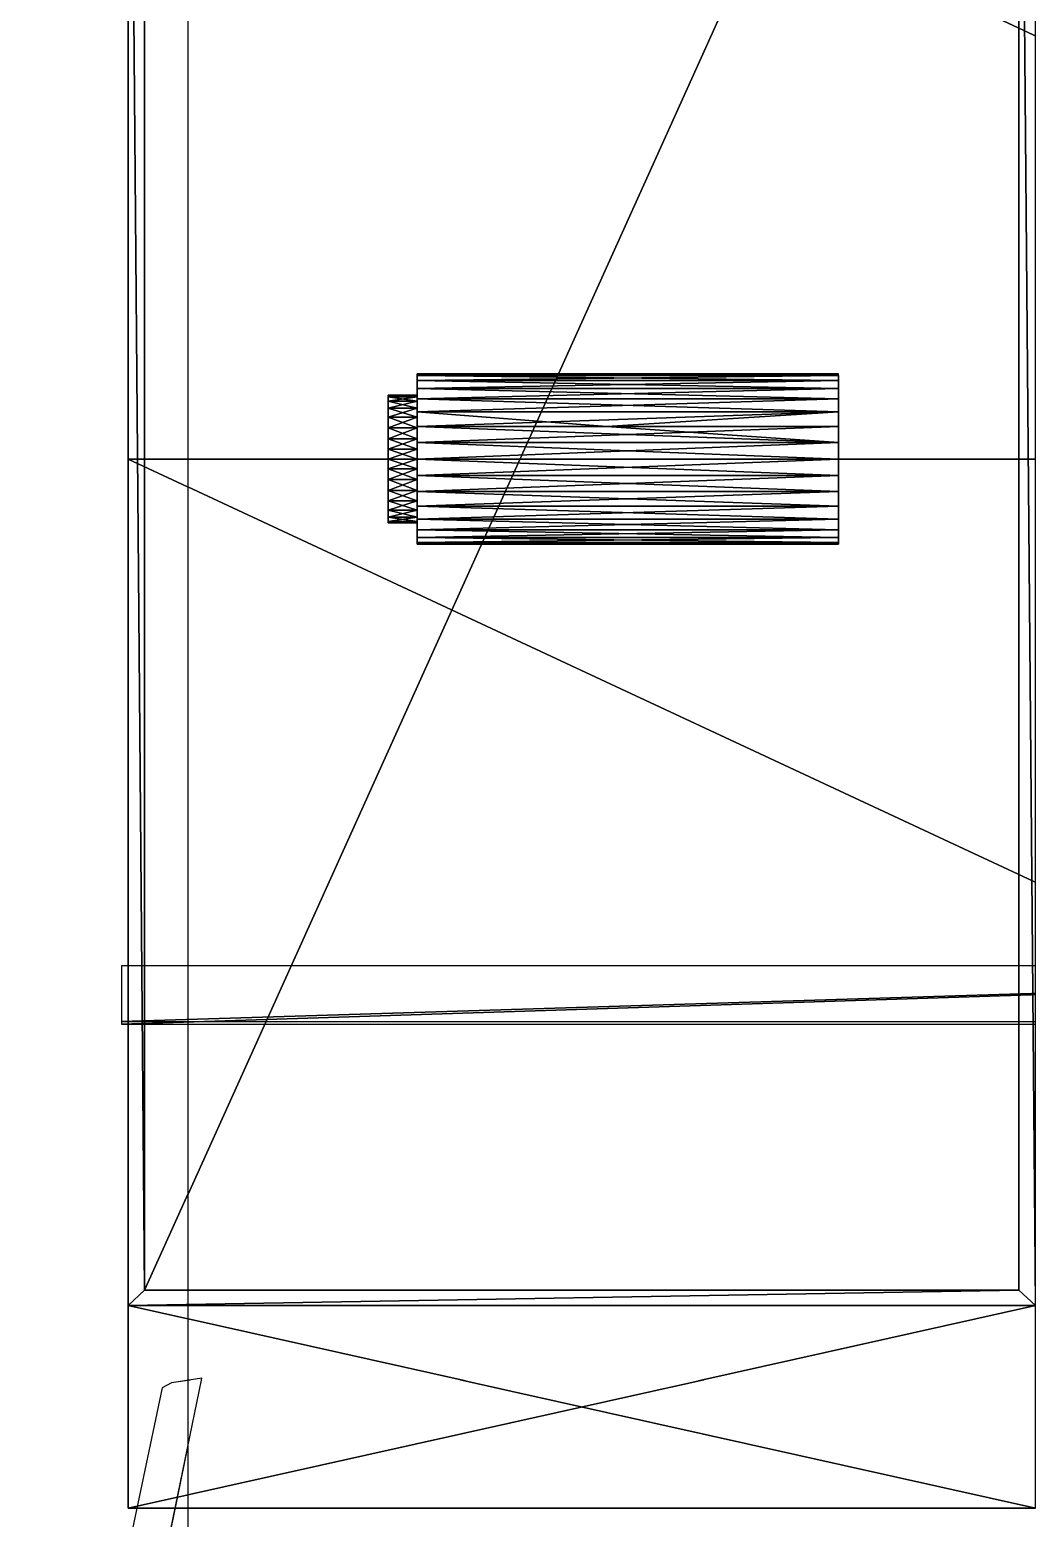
# Model space of a CAD drawing. Units: millimetres at full size, sheet at 1:50. Extents: x -9750 to 9750, y -6680 to 6675.
# Drawn here: x -324.6 to -78.2, y 1402.2 to 1769.9 of the extents above; entities that cross this region are included whole.
import ezdxf

# ---------------------------------------------------------------- set-up
doc = ezdxf.new("R2010")
doc.units = ezdxf.units.MM
doc.header["$LTSCALE"] = 50
doc.layers.add('0-9_部品実装', color=7, linetype='Continuous')
doc.layers.add('0-A_汎用オブジェクト（実装）', color=4, linetype='Continuous')

msp = doc.modelspace()

# ---------------------------------------------------------------- wipeouts: each hides what was drawn before it
msp.add_wipeout([(-3365.77, 3792.05), (-3365.77, -1764.95), (296.23, -1764.95), (296.23, -1764.95)])

# ---------------------------------------------------------------- next in the draw order: wipeouts: each hides what was drawn before it
msp.add_wipeout([(-3365.77, 3792.05), (296.23, -1764.95), (296.23, 3792.05), (296.23, 3792.05)])

# ---------------------------------------------------------------- next in the draw order: linework, layer by layer
at = {"layer": '0-A_汎用オブジェクト（実装）'}
for p, q in [((-300.31, 1454.76), (-300.31, 1663.87)), ((-300.31, 1663.87), (-300.31, 1454.76)), ((-301.94, 1538.69), (-301.94, 1524.3)), ((-301.94, 1538.69), (-301.94, 1524.3))]:
    msp.add_line(p, q, dxfattribs=at)
for points in [[(-296.24, 1458.55), (-300.31, 1940.74), (-300.31, 1454.76)], [(-296.24, 1458.55), (-296.24, 1936.94), (-300.31, 1940.74)]]:
    msp.add_lwpolyline(points, close=True, dxfattribs=at)
for points in [[(-300.31, 1872.98), (-300.31, 1663.87), (-300.31, 1872.98)], [(-300.31, 1872.98), (-300.31, 1663.87), (-300.31, 1872.98)], [(-300.31, 1663.87), (-300.31, 1454.76), (-300.31, 1663.87)]]:
    msp.add_lwpolyline(points, dxfattribs=at)

# ---------------------------------------------------------------- next in the draw order: wipeouts: each hides what was drawn before it
msp.add_wipeout([(-301.16, 1390.21), (296.23, 1390.21), (296.23, 1434.41), (296.23, 1434.41)])

# ---------------------------------------------------------------- next in the draw order: wipeouts: each hides what was drawn before it
msp.add_wipeout([(-301.16, 1390.21), (296.23, 1434.41), (-291.9, 1434.41), (-291.9, 1434.41)])

# ---------------------------------------------------------------- next in the draw order: wipeouts: each hides what was drawn before it
for points in [[(-301.16, 1390.21), (-291.9, 1434.41), (-291.9, 1434.41), (-291.9, 1434.41)], [(-285.56, 1280.35), (-285.56, 1419.84), (-289.68, 1399.71), (-289.68, 1399.71)]]:
    msp.add_wipeout(points)

# ---------------------------------------------------------------- next in the draw order: linework, layer by layer
for p, q in [((-300.31, 1454.76), (-300.31, 1404.72)), ((-300.31, 1454.76), (-300.31, 1404.72)), ((-300.31, 1404.72), (-300.31, 1454.76)), ((-300.31, 1404.72), (-76.12, 1404.72)), ((-76.12, 1404.72), (-300.31, 1404.72))]:
    msp.add_line(p, q, dxfattribs=at)

# ---------------------------------------------------------------- next in the draw order: wipeouts: each hides what was drawn before it
msp.add_wipeout([(-291.9, 1434.41), (296.23, 1434.41), (296.23, 1435.69), (296.23, 1435.69)])

# ---------------------------------------------------------------- next in the draw order: wipeouts: each hides what was drawn before it
msp.add_wipeout([(-291.9, 1434.41), (296.23, 1435.69), (-289.6, 1435.69), (-289.6, 1435.69)])

# ---------------------------------------------------------------- next in the draw order: wipeouts: each hides what was drawn before it
msp.add_wipeout([(-291.9, 1434.41), (-289.6, 1435.69), (-289.6, 1435.69), (-289.6, 1435.69)])

# ---------------------------------------------------------------- next in the draw order: wipeouts: each hides what was drawn before it
msp.add_wipeout([(-289.6, 1435.69), (296.23, 1435.69), (296.23, 1436.29), (296.23, 1436.29)])

# ---------------------------------------------------------------- next in the draw order: wipeouts: each hides what was drawn before it
msp.add_wipeout([(-289.6, 1435.69), (296.23, 1436.29), (-285.56, 1436.29), (-285.56, 1436.29)])

# ---------------------------------------------------------------- next in the draw order: wipeouts: each hides what was drawn before it
msp.add_wipeout([(-289.6, 1435.69), (-285.56, 1436.29), (-285.56, 1436.29), (-285.56, 1436.29)])

# ---------------------------------------------------------------- next in the draw order: wipeouts: each hides what was drawn before it
msp.add_wipeout([(-285.56, 1436.29), (296.23, 1436.29), (296.23, 1779.3), (296.23, 1779.3)])

# ---------------------------------------------------------------- next in the draw order: wipeouts: each hides what was drawn before it
msp.add_wipeout([(-285.56, 1436.29), (296.23, 1779.3), (-285.56, 1779.3), (-285.56, 1779.3)])

# ---------------------------------------------------------------- next in the draw order: linework, layer by layer
at = {"layer": '0-9_部品実装', "color": 4}
msp.add_line((-285.56, 2735.05), (-285.56, 1333.9), dxfattribs=at)
msp.add_lwpolyline([(-293.14, 1333.89), (-294.07, 1343.84), (-291.53, 1390.67), (-282.09, 1436.81), (-289.6, 1435.69), (-291.9, 1434.41), (-301.16, 1390.21), (-303.77, 1343.7), (-302.49, 1330.49)], dxfattribs=at)
at = {"layer": '0-9_部品実装'}
msp.add_solid([(-285.56, 1436.29), (-285.56, 1779.3), (-285.56, 1779.3)], dxfattribs=at)
at = {"layer": '0-A_汎用オブジェクト（実装）'}
for p, q in [((-228.84, 1684.89), (-228.84, 1679.65)), ((-228.84, 1678.2), (-228.84, 1684.48)), ((-228.84, 1684.48), (-228.84, 1678.2)), ((-228.84, 1684.48), (-228.84, 1679.28)), ((-228.84, 1684.48), (-228.84, 1679.28)), ((-124.81, 1684.48), (-124.81, 1684.89)), ((-124.81, 1684.48), (-124.81, 1675.55)), ((-124.81, 1684.48), (-124.81, 1681.34)), ((-124.81, 1684.48), (-124.81, 1659.77)), ((-124.81, 1681.34), (-124.81, 1684.48)), ((-124.81, 1681.34), (-124.81, 1684.48)), ((-124.81, 1684.48), (-124.81, 1659.77)), ((-124.81, 1667.97), (-124.81, 1684.48)), ((-228.84, 1676.47), (-228.84, 1683.29)), ((-228.84, 1683.29), (-228.84, 1676.47)), ((-228.84, 1683.29), (-228.84, 1678.2)), ((-228.84, 1683.29), (-228.84, 1678.2)), ((-228.84, 1674.22), (-228.84, 1681.34)), ((-228.84, 1681.34), (-228.84, 1674.22)), ((-228.84, 1681.34), (-228.84, 1676.47)), ((-124.81, 1681.34), (-124.81, 1675.55)), ((-236.04, 1678.2), (-236.04, 1679.65)), ((-236.04, 1674.22), (-236.04, 1679.65)), ((-236.04, 1663.87), (-236.04, 1679.65)), ((-236.04, 1679.65), (-236.04, 1678.2)), ((-236.04, 1663.87), (-236.04, 1679.65)), ((-236.04, 1679.65), (-236.04, 1663.87)), ((-236.04, 1674.22), (-236.04, 1678.2)), ((-228.84, 1671.62), (-228.84, 1678.73)), ((-228.84, 1678.73), (-228.84, 1671.62)), ((-228.84, 1678.73), (-228.84, 1674.22)), ((-236.04, 1668.9), (-236.04, 1674.22)), ((-236.04, 1663.87), (-236.04, 1674.22)), ((-236.04, 1674.22), (-236.04, 1668.9)), ((-236.04, 1674.22), (-236.04, 1663.87)), ((-228.84, 1668.9), (-228.84, 1675.55)), ((-228.84, 1675.55), (-228.84, 1668.9)), ((-228.84, 1675.55), (-228.84, 1671.62)), ((-124.81, 1675.55), (-124.81, 1667.97)), ((-124.81, 1675.55), (-124.81, 1659.77)), ((-228.84, 1671.91), (-228.84, 1666.3)), ((-228.84, 1671.91), (-228.84, 1668.9)), ((-228.84, 1671.91), (-228.84, 1667.97)), ((-236.04, 1663.87), (-236.04, 1668.9)), ((-236.04, 1668.9), (-236.04, 1663.87)), ((-228.84, 1668.9), (-228.84, 1666.3)), ((-228.84, 1663.87), (-228.84, 1667.97)), ((-228.84, 1667.97), (-228.84, 1663.87)), ((-124.81, 1667.97), (-124.81, 1659.77)), ((-124.81, 1667.97), (-124.81, 1643.26)), ((-124.81, 1652.2), (-124.81, 1667.97)), ((-124.81, 1643.26), (-124.81, 1667.97)), ((-124.81, 1659.77), (-124.81, 1667.97)), ((-236.04, 1658.84), (-236.04, 1663.87)), ((-236.04, 1653.53), (-236.04, 1663.87)), ((-236.04, 1648.09), (-236.04, 1663.87)), ((-236.04, 1663.87), (-236.04, 1653.53)), ((-236.04, 1663.87), (-236.04, 1648.09)), ((-236.04, 1663.87), (-236.04, 1648.09)), ((-236.04, 1663.87), (-236.04, 1658.84)), ((-228.84, 1661.44), (-228.84, 1663.87)), ((-228.84, 1659.77), (-228.84, 1663.87)), ((-236.04, 1653.53), (-236.04, 1658.84)), ((-236.04, 1658.84), (-236.04, 1653.53)), ((-228.84, 1658.84), (-228.84, 1661.44)), ((-228.84, 1661.44), (-228.84, 1655.83)), ((-228.84, 1655.83), (-228.84, 1659.77)), ((-228.84, 1652.2), (-228.84, 1658.84)), ((-228.84, 1658.84), (-228.84, 1652.2)), ((-124.81, 1659.77), (-124.81, 1652.2)), ((-124.81, 1659.77), (-124.81, 1646.4)), ((-124.81, 1659.77), (-124.81, 1643.26)), ((-124.81, 1652.2), (-124.81, 1659.77)), ((-228.84, 1652.2), (-228.84, 1656.13)), ((-228.84, 1652.2), (-228.84, 1656.13)), ((-228.84, 1649.01), (-228.84, 1656.13)), ((-228.84, 1656.13), (-228.84, 1649.01)), ((-236.04, 1649.54), (-236.04, 1653.53)), ((-236.04, 1648.09), (-236.04, 1653.53)), ((-236.04, 1653.53), (-236.04, 1648.09)), ((-228.84, 1649.01), (-228.84, 1653.53)), ((-228.84, 1649.01), (-228.84, 1653.53)), ((-228.84, 1646.4), (-228.84, 1651.27)), ((-228.84, 1646.4), (-228.84, 1651.27)), ((-228.84, 1644.46), (-228.84, 1651.27)), ((-228.84, 1651.27), (-228.84, 1644.46)), ((-124.81, 1652.2), (-124.81, 1646.4)), ((-236.04, 1648.09), (-236.04, 1649.54)), ((-236.04, 1649.54), (-236.04, 1648.09)), ((-228.84, 1644.46), (-228.84, 1649.54)), ((-228.84, 1644.46), (-228.84, 1649.54)), ((-228.84, 1643.26), (-228.84, 1649.54)), ((-228.84, 1649.54), (-228.84, 1643.26)), ((-228.84, 1643.26), (-228.84, 1648.46)), ((-228.84, 1643.26), (-228.84, 1648.46)), ((-228.84, 1642.86), (-228.84, 1648.46)), ((-228.84, 1648.46), (-228.84, 1642.86)), ((-228.84, 1642.86), (-228.84, 1648.09)), ((-124.81, 1646.4), (-124.81, 1643.26)), ((-124.81, 1646.4), (-124.81, 1643.26)), ((-124.81, 1643.26), (-124.81, 1646.4)), ((-124.81, 1643.26), (-124.81, 1642.86)), ((144.95, 1538.69), (-301.94, 1538.69)), ((144.95, 1538.69), (-301.94, 1538.69))]:
    msp.add_line(p, q, dxfattribs=at)
for points in [[(-80.19, 1936.94), (-76.12, 1454.76), (-76.12, 1940.74)], [(-80.19, 1936.94), (-80.19, 1458.55), (-76.12, 1454.76), (-80.19, 1936.94), (-296.24, 1458.55), (-80.19, 1458.55)], [(-80.19, 1936.94), (-296.24, 1936.94), (-296.24, 1458.55)], [(-80.19, 1936.94), (-296.24, 1936.94), (-296.24, 1458.55)], [(-80.19, 1936.94), (-296.24, 1458.55), (-80.19, 1458.55)], [(148.06, 1663.87), (148.06, 1872.98), (-300.31, 1872.98)], [(148.06, 1663.87), (-300.31, 1872.98), (-300.31, 1663.87)], [(-228.84, 1684.48), (-124.81, 1684.89), (-228.84, 1684.89)], [(-228.84, 1684.48), (-124.81, 1684.48), (-124.81, 1684.89)], [(-228.84, 1684.89), (-228.84, 1684.48), (-124.81, 1684.48)], [(-228.84, 1684.89), (-124.81, 1684.48), (-124.81, 1684.89)], [(-228.84, 1683.29), (-124.81, 1684.48), (-228.84, 1684.48)], [(-228.84, 1683.29), (-124.81, 1683.29), (-124.81, 1684.48)], [(-228.84, 1684.48), (-228.84, 1683.29), (-124.81, 1683.29)], [(-228.84, 1684.48), (-124.81, 1683.29), (-124.81, 1684.48)], [(-228.84, 1681.34), (-124.81, 1681.34), (-124.81, 1683.29)], [(-228.84, 1681.34), (-124.81, 1683.29), (-228.84, 1683.29)], [(-228.84, 1683.29), (-228.84, 1681.34), (-124.81, 1681.34)], [(-228.84, 1683.29), (-124.81, 1681.34), (-124.81, 1683.29)], [(-228.84, 1678.73), (-124.81, 1678.73), (-124.81, 1681.34)], [(-228.84, 1678.73), (-124.81, 1681.34), (-228.84, 1681.34)], [(-228.84, 1681.34), (-124.81, 1678.73), (-124.81, 1681.34)], [(-228.84, 1681.34), (-228.84, 1678.73), (-124.81, 1678.73)], [(-228.84, 1676.47), (-228.84, 1681.34), (-228.84, 1678.73)], [(-124.81, 1681.34), (-124.81, 1678.73), (-124.81, 1675.55)], [(-124.81, 1681.34), (-124.81, 1675.55), (-124.81, 1667.97)], [(-228.84, 1679.65), (-236.04, 1679.65), (-236.04, 1679.28)], [(-228.84, 1679.65), (-236.04, 1679.28), (-228.84, 1679.28)], [(-228.84, 1679.28), (-228.84, 1679.65), (-236.04, 1679.65)], [(-228.84, 1679.28), (-236.04, 1679.65), (-236.04, 1679.28)], [(-228.84, 1679.28), (-236.04, 1678.2), (-228.84, 1678.2)], [(-228.84, 1679.28), (-236.04, 1679.28), (-236.04, 1678.2)], [(-228.84, 1678.2), (-228.84, 1679.28), (-236.04, 1679.28)], [(-228.84, 1678.2), (-236.04, 1679.28), (-236.04, 1678.2)], [(-228.84, 1678.2), (-236.04, 1676.47), (-228.84, 1676.47)], [(-228.84, 1678.2), (-236.04, 1678.2), (-236.04, 1676.47)], [(-228.84, 1676.47), (-236.04, 1678.2), (-236.04, 1676.47)], [(-228.84, 1676.47), (-228.84, 1678.2), (-236.04, 1678.2)], [(-228.84, 1675.55), (-124.81, 1678.73), (-228.84, 1678.73)], [(-228.84, 1675.55), (-124.81, 1675.55), (-124.81, 1678.73)], [(-228.84, 1676.47), (-228.84, 1678.73), (-228.84, 1674.22)], [(-228.84, 1678.73), (-124.81, 1675.55), (-124.81, 1678.73)], [(-228.84, 1678.73), (-228.84, 1675.55), (-124.81, 1675.55)], [(-228.84, 1676.47), (-236.04, 1676.47), (-236.04, 1674.22)], [(-228.84, 1676.47), (-236.04, 1674.22), (-228.84, 1674.22)], [(-228.84, 1674.22), (-236.04, 1676.47), (-236.04, 1674.22), (-228.84, 1674.22), (-228.84, 1676.47), (-236.04, 1676.47)], [(-228.84, 1674.22), (-236.04, 1674.22), (-236.04, 1671.62)], [(-228.84, 1674.22), (-236.04, 1671.62), (-228.84, 1671.62)], [(-228.84, 1671.62), (-236.04, 1674.22), (-236.04, 1671.62), (-228.84, 1671.62), (-228.84, 1674.22), (-236.04, 1674.22)], [(-228.84, 1671.91), (-124.81, 1671.91), (-124.81, 1675.55)], [(-228.84, 1675.55), (-228.84, 1671.91), (-182.02, 1671.91)], [(-124.81, 1675.55), (-182.02, 1671.91), (-124.81, 1667.97)], [(-228.84, 1671.62), (-236.04, 1668.9), (-228.84, 1668.9)], [(-228.84, 1671.62), (-236.04, 1671.62), (-236.04, 1668.9)], [(-228.84, 1668.9), (-236.04, 1671.62), (-236.04, 1668.9)], [(-228.84, 1668.9), (-228.84, 1671.62), (-236.04, 1671.62)], [(-228.84, 1667.97), (-124.81, 1667.97), (-124.81, 1671.91)], [(-228.84, 1667.97), (-124.81, 1671.91), (-228.84, 1671.91)], [(-228.84, 1671.91), (-228.84, 1667.97), (-124.81, 1667.97), (-228.84, 1671.91), (-124.81, 1667.97), (-182.02, 1671.91)], [(-228.84, 1668.9), (-236.04, 1666.3), (-228.84, 1666.3)], [(-228.84, 1668.9), (-236.04, 1668.9), (-236.04, 1666.3)], [(-228.84, 1666.3), (-228.84, 1668.9), (-236.04, 1668.9), (-228.84, 1666.3), (-236.04, 1668.9), (-236.04, 1666.3)], [(-228.84, 1666.3), (-236.04, 1663.87), (-228.84, 1663.87)], [(-228.84, 1666.3), (-236.04, 1666.3), (-236.04, 1663.87)], [(-228.84, 1663.87), (-236.04, 1666.3), (-236.04, 1663.87), (-228.84, 1663.87), (-228.84, 1666.3), (-236.04, 1666.3)], [(-228.84, 1663.87), (-124.81, 1663.87), (-124.81, 1667.97)], [(-228.84, 1663.87), (-124.81, 1667.97), (-228.84, 1667.97)], [(-228.84, 1667.97), (-124.81, 1663.87), (-124.81, 1667.97)], [(-300.31, 1663.87), (148.06, 1454.76), (148.06, 1663.87)], [(-300.31, 1663.87), (-300.31, 1454.76), (148.06, 1454.76)], [(-228.84, 1661.44), (-236.04, 1663.87), (-236.04, 1661.44)], [(-228.84, 1661.44), (-228.84, 1663.87), (-236.04, 1663.87)], [(-228.84, 1659.77), (-124.81, 1659.77), (-124.81, 1663.87)], [(-228.84, 1659.77), (-124.81, 1663.87), (-228.84, 1663.87)], [(-228.84, 1661.44), (-236.04, 1661.44), (-236.04, 1658.84)], [(-228.84, 1661.44), (-236.04, 1658.84), (-228.84, 1658.84)], [(-228.84, 1658.84), (-228.84, 1661.44), (-236.04, 1661.44), (-228.84, 1658.84), (-236.04, 1661.44), (-236.04, 1658.84)], [(-228.84, 1656.13), (-236.04, 1658.84), (-236.04, 1656.13)], [(-228.84, 1656.13), (-228.84, 1658.84), (-236.04, 1658.84)], [(-228.84, 1655.83), (-124.81, 1655.83), (-124.81, 1659.77)], [(-228.84, 1655.83), (-124.81, 1659.77), (-228.84, 1659.77)], [(-228.84, 1659.77), (-228.84, 1655.83), (-124.81, 1655.83), (-228.84, 1659.77), (-124.81, 1655.83), (-124.81, 1659.77)], [(-228.84, 1656.13), (-236.04, 1653.53), (-228.84, 1653.53)], [(-228.84, 1656.13), (-236.04, 1656.13), (-236.04, 1653.53)], [(-228.84, 1653.53), (-236.04, 1656.13), (-236.04, 1653.53)], [(-228.84, 1653.53), (-228.84, 1656.13), (-236.04, 1656.13)], [(-228.84, 1652.2), (-124.81, 1652.2), (-124.81, 1655.83)], [(-228.84, 1652.2), (-124.81, 1655.83), (-228.84, 1655.83)], [(-228.84, 1653.53), (-236.04, 1651.27), (-228.84, 1651.27)], [(-228.84, 1653.53), (-236.04, 1653.53), (-236.04, 1651.27)], [(-236.04, 1649.54), (-236.04, 1651.27), (-236.04, 1653.53)], [(-228.84, 1651.27), (-236.04, 1653.53), (-236.04, 1651.27)], [(-228.84, 1651.27), (-228.84, 1653.53), (-236.04, 1653.53)], [(-228.84, 1651.27), (-236.04, 1649.54), (-228.84, 1649.54)], [(-228.84, 1651.27), (-236.04, 1651.27), (-236.04, 1649.54)], [(-228.84, 1649.54), (-236.04, 1651.27), (-236.04, 1649.54)], [(-228.84, 1649.54), (-228.84, 1651.27), (-236.04, 1651.27)], [(-228.84, 1653.53), (-228.84, 1646.4), (-228.84, 1651.27)], [(-228.84, 1653.53), (-228.84, 1649.01), (-228.84, 1646.4)], [(-228.84, 1649.01), (-124.81, 1652.2), (-228.84, 1652.2)], [(-228.84, 1649.01), (-124.81, 1649.01), (-124.81, 1652.2)], [(-228.84, 1652.2), (-228.84, 1649.01), (-124.81, 1649.01), (-228.84, 1652.2), (-124.81, 1649.01), (-124.81, 1652.2)], [(-124.81, 1652.2), (-124.81, 1649.01), (-124.81, 1646.4)], [(-124.81, 1652.2), (-124.81, 1643.26), (-124.81, 1646.4)], [(-228.84, 1649.54), (-236.04, 1648.46), (-228.84, 1648.46)], [(-228.84, 1649.54), (-236.04, 1649.54), (-236.04, 1648.46)], [(-228.84, 1648.46), (-236.04, 1649.54), (-236.04, 1648.46)], [(-228.84, 1648.46), (-228.84, 1649.54), (-236.04, 1649.54)], [(-228.84, 1648.46), (-236.04, 1648.09), (-228.84, 1648.09)], [(-228.84, 1648.46), (-236.04, 1648.46), (-236.04, 1648.09)], [(-228.84, 1648.09), (-236.04, 1648.46), (-236.04, 1648.09)], [(-228.84, 1648.09), (-228.84, 1648.46), (-236.04, 1648.46)], [(-228.84, 1646.4), (-124.81, 1649.01), (-228.84, 1649.01)], [(-228.84, 1646.4), (-124.81, 1646.4), (-124.81, 1649.01)], [(-228.84, 1649.01), (-124.81, 1646.4), (-124.81, 1649.01)], [(-228.84, 1649.01), (-228.84, 1646.4), (-124.81, 1646.4)], [(-228.84, 1644.46), (-124.81, 1644.46), (-124.81, 1646.4)], [(-228.84, 1644.46), (-124.81, 1646.4), (-228.84, 1646.4)], [(-228.84, 1646.4), (-228.84, 1644.46), (-124.81, 1644.46)], [(-228.84, 1646.4), (-124.81, 1644.46), (-124.81, 1646.4)], [(-228.84, 1643.26), (-124.81, 1643.26), (-124.81, 1644.46)], [(-228.84, 1643.26), (-124.81, 1644.46), (-228.84, 1644.46)], [(-228.84, 1644.46), (-228.84, 1643.26), (-124.81, 1643.26)], [(-228.84, 1644.46), (-124.81, 1643.26), (-124.81, 1644.46)], [(-228.84, 1642.86), (-124.81, 1643.26), (-228.84, 1643.26)], [(-228.84, 1642.86), (-124.81, 1642.86), (-124.81, 1643.26)], [(-228.84, 1643.26), (-124.81, 1642.86), (-124.81, 1643.26)], [(-228.84, 1643.26), (-228.84, 1642.86), (-124.81, 1642.86)], [(144.95, 1538.69), (-301.94, 1538.69), (-301.94, 1524.91)], [(144.95, 1538.69), (-301.94, 1524.91), (144.95, 1524.91)], [(-301.94, 1524.3), (144.95, 1538.69), (-301.94, 1538.69)], [(-301.94, 1524.3), (144.95, 1524.3), (144.95, 1538.69)], [(-80.19, 1458.55), (-296.24, 1458.55), (-300.31, 1454.76)], [(-80.19, 1458.55), (-300.31, 1454.76), (-76.12, 1454.76)], [(-300.31, 1454.76), (-300.31, 1404.72), (-76.12, 1404.72)], [(-300.31, 1454.76), (-76.12, 1404.72), (-76.12, 1454.76)], [(-76.12, 1454.76), (-300.31, 1404.72), (-76.12, 1404.72)], [(-76.12, 1454.76), (-300.31, 1454.76), (-300.31, 1404.72), (-76.12, 1454.76), (-76.12, 1404.72)]]:
    msp.add_lwpolyline(points, close=True, dxfattribs=at)
for points in [[(-228.84, 1679.28), (-228.84, 1684.89), (-228.84, 1679.28)], [(-236.04, 1679.65), (-236.04, 1674.22), (-236.04, 1676.47), (-236.04, 1678.2), (-236.04, 1674.22)], [(-228.84, 1666.3), (-228.84, 1671.91), (-124.81, 1675.55), (-228.84, 1675.55), (-228.84, 1671.91)], [(-228.84, 1675.55), (-182.02, 1671.91), (-124.81, 1675.55), (-228.84, 1675.55), (-228.84, 1671.62)], [(-228.84, 1667.97), (-228.84, 1663.87), (-124.81, 1663.87), (-228.84, 1667.97), (-228.84, 1663.87), (-124.81, 1659.77), (-124.81, 1663.87), (-228.84, 1663.87)], [(-228.84, 1666.3), (-228.84, 1663.87), (-228.84, 1659.77), (-124.81, 1659.77), (-228.84, 1663.87), (-228.84, 1659.77)], [(-228.84, 1659.77), (-228.84, 1663.87), (-236.04, 1661.44), (-228.84, 1661.44), (-228.84, 1663.87), (-236.04, 1663.87), (-236.04, 1661.44), (-228.84, 1663.87)], [(-228.84, 1655.83), (-228.84, 1658.84), (-236.04, 1656.13), (-228.84, 1656.13), (-228.84, 1658.84), (-236.04, 1658.84), (-236.04, 1656.13), (-228.84, 1658.84)], [(-228.84, 1655.83), (-228.84, 1652.2), (-124.81, 1652.2), (-228.84, 1655.83), (-124.81, 1652.2), (-124.81, 1655.83), (-228.84, 1655.83), (-228.84, 1661.44)]]:
    msp.add_lwpolyline(points, dxfattribs=at)

doc.saveas('drawing.dxf')
